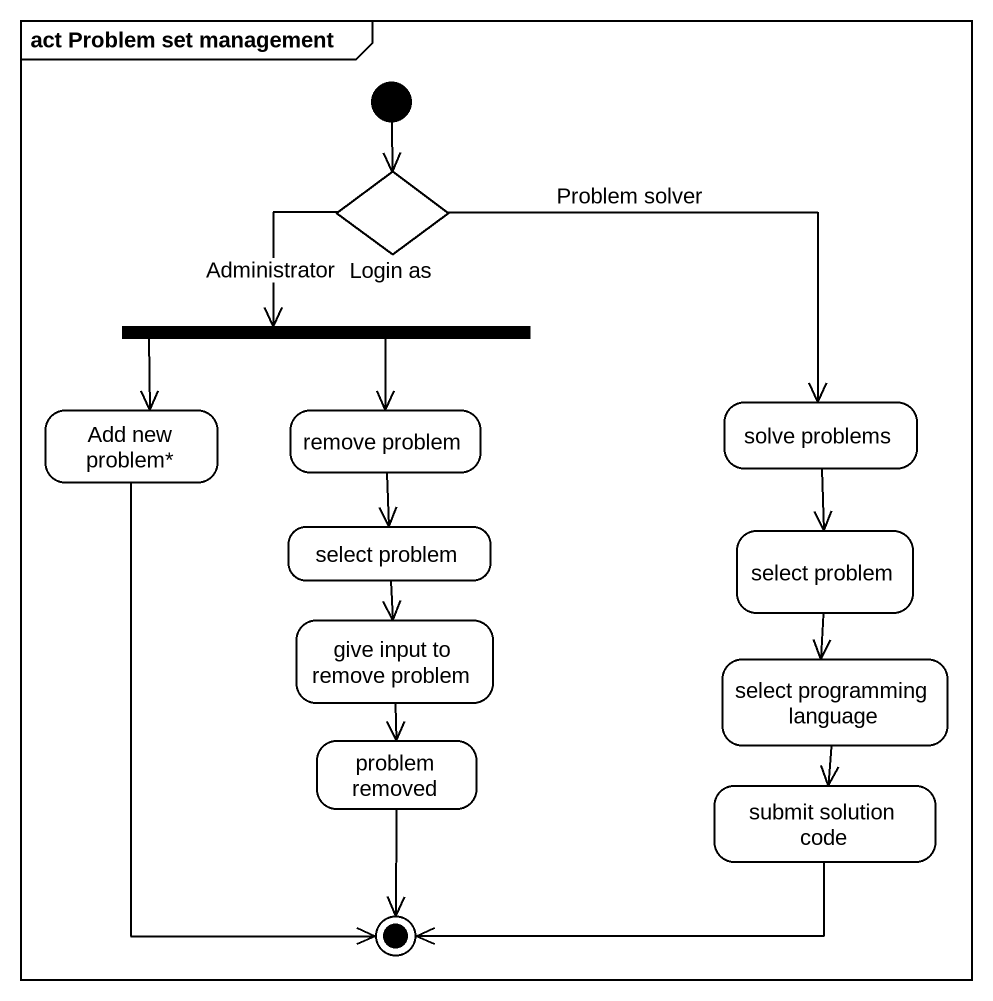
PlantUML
@startuml
mainframe act Problem set management
hide empty description
state "Login as" as Login_as <<choice>>
state fork1 <<fork>>
state "Add new problem*" as Add_new_problem
state "remove problem" as remove_problem
state "solve problems" as solve_problems
state "select problem" as select_problem
state "select problem" as select_problem_2
state "give input to remove problem" as give_input_to_remove_problem
state "select programming language" as select_programming_language
state "problem removed" as problem_removed
state "submit solution code" as submit_solution_code
[*] --> Login_as
Login_as --> fork1 : Administrator
Login_as -right-> solve_problems : Problem solver
fork1 -left-> Add_new_problem
fork1 --> remove_problem
remove_problem --> select_problem
solve_problems --> select_problem_2
select_problem --> give_input_to_remove_problem
select_problem_2 --> select_programming_language
give_input_to_remove_problem --> problem_removed
select_programming_language --> submit_solution_code
Add_new_problem --> [*]
problem_removed --> [*]
submit_solution_code -left-> [*]
@enduml
